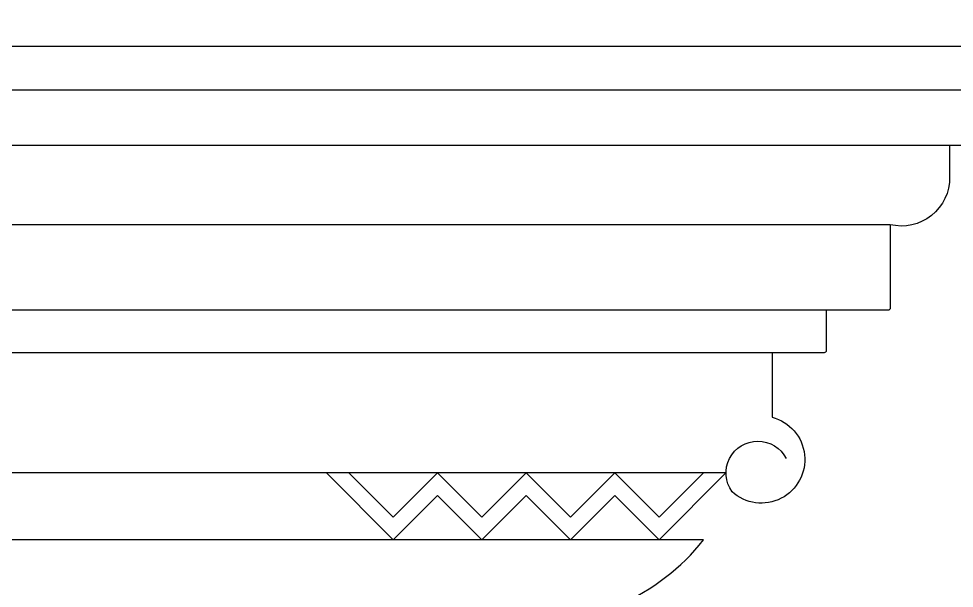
# Model space of a CAD drawing. Header units: metres. Extents: x 878 to 1938, y 746 to 2926.
# Drawn here: x 1583.9 to 1760.1, y 2359.5 to 2466.7 of the extents above; entities that cross this region are included whole.
import ezdxf

# ---------------------------------------------------------------- set-up
doc = ezdxf.new("R2010")
doc.units = ezdxf.units.M
doc.layers.add('3', color=3, linetype='Continuous')
doc.layers.add('7', color=7, linetype='Continuous')

msp = doc.modelspace()

# ---------------------------------------------------------------- linework, layer by layer
at = {"layer": '3'}
for p, q in [((1783.12, 2461.44), (1092.21, 2461.44)), ((1770.44, 2453.24), (1104.89, 2453.24)), ((1759.26, 2442.81), (1116.08, 2442.81)), ((1748.07, 2427.9), (1127.27, 2427.9)), ((1736.03, 2411.8), (1139.31, 2411.8)), ((1725.82, 2403.79), (1149.51, 2403.79)), ((1717.12, 2381.17), (1158.21, 2381.17)), ((1704.53, 2368.58), (1170.8, 2368.58))]:
    msp.add_line(p, q, dxfattribs=at)
for points in [[(1641.86, 2381.17), (1654.45, 2368.58), (1662.8, 2376.93)], [(1646.1, 2381.17), (1654.45, 2372.83), (1662.8, 2381.17)], [(1679.49, 2381.17), (1671.14, 2372.83), (1662.8, 2381.17)], [(1679.49, 2381.17), (1687.84, 2372.83), (1696.19, 2381.17)], [(1712.88, 2381.17), (1704.53, 2372.83), (1696.19, 2381.17)], [(1717.12, 2381.17), (1704.53, 2368.58), (1696.19, 2376.93)], [(1679.49, 2376.93), (1671.14, 2368.58), (1662.8, 2376.93)], [(1679.49, 2376.93), (1687.84, 2368.58), (1696.19, 2376.93)]]:
    msp.add_lwpolyline(points, dxfattribs=at)
at = {"layer": '7'}
for points in [[(1047.46, 2475.67), (1437.67, 2779.74), (1827.88, 2475.67, 0.04), (1788.35, 2471.87), (1788.35, 2461.84, -0.41), (1787.95, 2461.44), (1783.12, 2461.44), (1783.12, 2453.64, -0.41), (1782.72, 2453.24), (1770.44, 2453.24), (1770.44, 2443.21, -0.41), (1770.04, 2442.81), (1759.26, 2442.81), (1759.26, 2436.85, -0.49), (1748.07, 2427.9), (1748.07, 2412.2, -0.41), (1747.67, 2411.8), (1736.03, 2411.8), (1736.03, 2404.19, -0.41), (1735.63, 2403.79), (1725.82, 2403.79), (1725.82, 2391.65, -1.28), (1718.28, 2377.64, -1.08), (1728.5, 2383.89)], [(1158.21, 2381.17), (1170.8, 2368.58), (1162.41, 2368.58, 0.12), (1178.19, 2356.4), (1377.63, 2356.4), (1697.15, 2356.4, 0.12), (1712.92, 2368.58), (1704.53, 2368.58), (1717.12, 2381.17)]]:
    msp.add_lwpolyline(points, format="xyb", dxfattribs=at)

doc.saveas('drawing.dxf')
